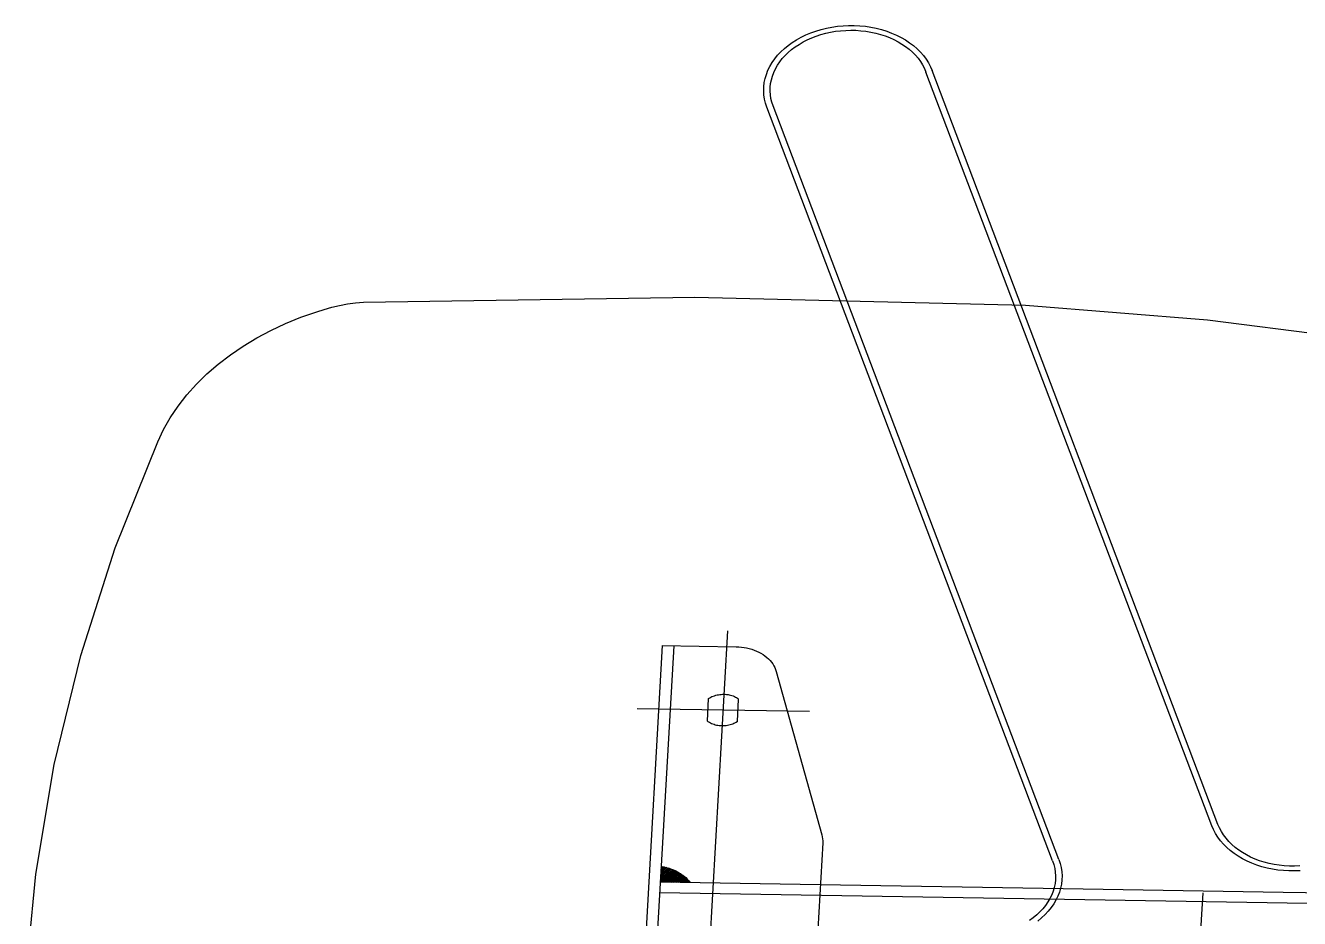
# Model space of a CAD drawing. Extents: x -68 to 264, y 51 to 115.
# Drawn here: x -19.9502 to -19.6089, y 72.402 to 72.6412 of the extents above; entities that cross this region are included whole.
import ezdxf

# ---------------------------------------------------------------- set-up
doc = ezdxf.new("R2010")
doc.units = 0
doc.layers.get('0').update_dxf_attribs({"linetype": 'CONTINUOUS'})

msp = doc.modelspace()

# ---------------------------------------------------------------- linework, layer by layer
for p, q in [((-19.74237, 72.63804), (-19.7411, 72.63866)), ((-19.7411, 72.63866), (-19.73978, 72.63921)), ((-19.73978, 72.63921), (-19.73842, 72.6397)), ((-19.73842, 72.6397), (-19.73702, 72.64013)), ((-19.73831, 72.63835), (-19.73706, 72.63876)), ((-19.73706, 72.63876), (-19.73577, 72.63911)), ((-19.73702, 72.64013), (-19.73558, 72.64048)), ((-19.73577, 72.63911), (-19.73446, 72.6394)), ((-19.73558, 72.64048), (-19.73412, 72.64077)), ((-19.73446, 72.6394), (-19.73313, 72.63963)), ((-19.73412, 72.64077), (-19.73264, 72.64098)), ((-19.73313, 72.63963), (-19.73178, 72.63979)), ((-19.73264, 72.64098), (-19.73114, 72.64112)), ((-19.73178, 72.63979), (-19.73042, 72.63989)), ((-19.73114, 72.64112), (-19.72964, 72.64119)), ((-19.73042, 72.63989), (-19.72906, 72.63993)), ((-19.72964, 72.64119), (-19.72814, 72.64119)), ((-19.72906, 72.63993), (-19.7277, 72.6399)), ((-19.72814, 72.64119), (-19.72664, 72.64112)), ((-19.7277, 72.6399), (-19.72634, 72.6398)), ((-19.72664, 72.64112), (-19.72515, 72.64097)), ((-19.72634, 72.6398), (-19.725, 72.63965)), ((-19.72515, 72.64097), (-19.72369, 72.64075)), ((-19.725, 72.63965), (-19.72368, 72.63943)), ((-19.72369, 72.64075), (-19.72224, 72.64046)), ((-19.72368, 72.63943), (-19.72238, 72.63914)), ((-19.72238, 72.63914), (-19.72111, 72.6388)), ((-19.72224, 72.64046), (-19.72083, 72.6401)), ((-19.72111, 72.6388), (-19.71987, 72.63839)), ((-19.72083, 72.6401), (-19.71945, 72.63967)), ((-19.71945, 72.63967), (-19.71812, 72.63917)), ((-19.71812, 72.63917), (-19.71684, 72.63862)), ((-19.71684, 72.63862), (-19.7156, 72.638)), ((-19.74778, 72.63414), (-19.74684, 72.63502)), ((-19.74684, 72.63502), (-19.74582, 72.63585)), ((-19.74582, 72.63585), (-19.74474, 72.63664)), ((-19.74491, 72.63473), (-19.74394, 72.63546)), ((-19.74474, 72.63664), (-19.74358, 72.63737)), ((-19.74394, 72.63546), (-19.74292, 72.63614)), ((-19.74358, 72.63737), (-19.74237, 72.63804)), ((-19.74292, 72.63614), (-19.74184, 72.63677)), ((-19.74184, 72.63677), (-19.74071, 72.63735)), ((-19.74071, 72.63735), (-19.73953, 72.63788)), ((-19.73953, 72.63788), (-19.73831, 72.63835)), ((-19.71987, 72.63839), (-19.71867, 72.63793)), ((-19.71867, 72.63793), (-19.71752, 72.63741)), ((-19.71752, 72.63741), (-19.71641, 72.63684)), ((-19.71641, 72.63684), (-19.71536, 72.63621)), ((-19.7156, 72.638), (-19.71443, 72.63732)), ((-19.71536, 72.63621), (-19.71437, 72.63554)), ((-19.71443, 72.63732), (-19.71332, 72.63658)), ((-19.71437, 72.63554), (-19.71344, 72.63482)), ((-19.71332, 72.63658), (-19.71228, 72.63579)), ((-19.71228, 72.63579), (-19.71132, 72.63495)), ((-19.75012, 72.63126), (-19.74943, 72.63225)), ((-19.74943, 72.63225), (-19.74865, 72.63322)), ((-19.74865, 72.63322), (-19.74778, 72.63414)), ((-19.74809, 72.63143), (-19.7474, 72.63231)), ((-19.7474, 72.63231), (-19.74664, 72.63315)), ((-19.74664, 72.63315), (-19.74581, 72.63396)), ((-19.74581, 72.63396), (-19.74491, 72.63473)), ((-19.71344, 72.63482), (-19.71257, 72.63405)), ((-19.71257, 72.63405), (-19.71177, 72.63324)), ((-19.71177, 72.63324), (-19.71105, 72.6324)), ((-19.71132, 72.63495), (-19.71043, 72.63407)), ((-19.71105, 72.6324), (-19.7104, 72.63153)), ((-19.71043, 72.63407), (-19.70962, 72.63314)), ((-19.70962, 72.63314), (-19.7089, 72.63218)), ((-19.7089, 72.63218), (-19.70827, 72.63118)), ((-19.75167, 72.6281), (-19.75125, 72.62918)), ((-19.75125, 72.62918), (-19.75073, 72.63023)), ((-19.75073, 72.63023), (-19.75012, 72.63126)), ((-19.75005, 72.62765), (-19.74969, 72.62862)), ((-19.74969, 72.62862), (-19.74924, 72.62958)), ((-19.74924, 72.62958), (-19.7487, 72.63052)), ((-19.7487, 72.63052), (-19.74809, 72.63143)), ((-19.7104, 72.63153), (-19.70983, 72.63062)), ((-19.70983, 72.63062), (-19.70934, 72.62969)), ((-19.70934, 72.62969), (-19.70893, 72.62873)), ((-19.63236, 72.42682), (-19.70893, 72.62873)), ((-19.70827, 72.63118), (-19.70772, 72.63015)), ((-19.70772, 72.63015), (-19.70727, 72.6291)), ((-19.6307, 72.42719), (-19.70727, 72.6291)), ((-19.75239, 72.62369), (-19.75236, 72.6248)), ((-19.75236, 72.6248), (-19.75223, 72.62591)), ((-19.75223, 72.62591), (-19.752, 72.62701)), ((-19.752, 72.62701), (-19.75167, 72.6281)), ((-19.75064, 72.62465), (-19.75053, 72.62566)), ((-19.75053, 72.62566), (-19.75034, 72.62666)), ((-19.75034, 72.62666), (-19.75005, 72.62765)), ((-19.75233, 72.62258), (-19.75239, 72.62369)), ((-19.75216, 72.62148), (-19.75233, 72.62258)), ((-19.7519, 72.62039), (-19.75216, 72.62148)), ((-19.75067, 72.62364), (-19.75064, 72.62465)), ((-19.7506, 72.62264), (-19.75067, 72.62364)), ((-19.75045, 72.62164), (-19.7506, 72.62264)), ((-19.75021, 72.62065), (-19.75045, 72.62164)), ((-19.75155, 72.61931), (-19.7519, 72.62039)), ((-19.67499, 72.41739), (-19.75155, 72.61931)), ((-19.74989, 72.61968), (-19.75021, 72.62065)), ((-19.67333, 72.41776), (-19.74989, 72.61968)), ((-19.86387, 72.56659), (-19.86172, 72.56687)), ((-19.86172, 72.56687), (-19.85956, 72.56706)), ((-19.85956, 72.56706), (-19.77087, 72.56845)), ((-19.77087, 72.56845), (-19.6823, 72.5663)), ((-19.87635, 72.56302), (-19.87213, 72.56449)), ((-19.87213, 72.56449), (-19.87013, 72.56515)), ((-19.87013, 72.56515), (-19.86808, 72.56572)), ((-19.86808, 72.56572), (-19.86599, 72.5662)), ((-19.86599, 72.5662), (-19.86387, 72.56659)), ((-19.6823, 72.5663), (-19.63351, 72.56234)), ((-19.88441, 72.55952), (-19.88045, 72.56136)), ((-19.88045, 72.56136), (-19.87635, 72.56302)), ((-19.63351, 72.56234), (-19.58519, 72.55621)), ((-19.89183, 72.55533), (-19.8882, 72.55751)), ((-19.8882, 72.55751), (-19.88441, 72.55952)), ((-19.89527, 72.55298), (-19.89183, 72.55533)), ((-19.90155, 72.54786), (-19.89852, 72.55049)), ((-19.89852, 72.55049), (-19.89527, 72.55298)), ((-19.90436, 72.5451), (-19.90155, 72.54786)), ((-19.90694, 72.54221), (-19.90436, 72.5451)), ((-19.90927, 72.53922), (-19.90694, 72.54221)), ((-19.91317, 72.53295), (-19.91135, 72.53613)), ((-19.91135, 72.53613), (-19.90927, 72.53922)), ((-19.91473, 72.5297), (-19.91317, 72.53295)), ((-19.92609, 72.50124), (-19.91473, 72.5297)), ((-19.93535, 72.47238), (-19.92609, 72.50124)), ((-19.76208, 72.47905), (-19.77326, 72.28349)), ((-19.77955, 72.47508), (-19.79025, 72.28802)), ((-19.7765, 72.47503), (-19.78719, 72.28797)), ((-19.77955, 72.47508), (-19.75981, 72.47476)), ((-19.75981, 72.47476), (-19.75909, 72.47473)), ((-19.75909, 72.47473), (-19.75837, 72.47467)), ((-19.75837, 72.47467), (-19.75766, 72.47457)), ((-19.94245, 72.44323), (-19.93535, 72.47238)), ((-19.75766, 72.47457), (-19.75696, 72.47444)), ((-19.75696, 72.47444), (-19.75627, 72.47428)), ((-19.75627, 72.47428), (-19.7556, 72.47409)), ((-19.7556, 72.47409), (-19.75495, 72.47386)), ((-19.75495, 72.47386), (-19.75431, 72.47361)), ((-19.75431, 72.47361), (-19.75371, 72.47332)), ((-19.75371, 72.47332), (-19.75313, 72.47301)), ((-19.75313, 72.47301), (-19.75257, 72.47267)), ((-19.75257, 72.47267), (-19.75205, 72.4723)), ((-19.75205, 72.4723), (-19.75156, 72.47191)), ((-19.75156, 72.47191), (-19.75111, 72.4715)), ((-19.75111, 72.4715), (-19.75069, 72.47107)), ((-19.75069, 72.47107), (-19.75031, 72.47062)), ((-19.75031, 72.47062), (-19.74997, 72.47015)), ((-19.74997, 72.47015), (-19.74967, 72.46966)), ((-19.74967, 72.46966), (-19.74942, 72.46917)), ((-19.74942, 72.46917), (-19.74921, 72.46866)), ((-19.74921, 72.46866), (-19.74904, 72.46814)), ((-19.74904, 72.46814), (-19.73682, 72.42434)), ((-19.76714, 72.4609), (-19.76686, 72.46108)), ((-19.76686, 72.46108), (-19.76656, 72.46125)), ((-19.76656, 72.46125), (-19.76625, 72.4614)), ((-19.76625, 72.4614), (-19.76593, 72.46154)), ((-19.76593, 72.46154), (-19.76559, 72.46166)), ((-19.76559, 72.46166), (-19.76524, 72.46177)), ((-19.76524, 72.46177), (-19.76489, 72.46186)), ((-19.76489, 72.46186), (-19.76453, 72.46193)), ((-19.76453, 72.46193), (-19.76417, 72.46199)), ((-19.76417, 72.46199), (-19.7638, 72.46202)), ((-19.7638, 72.46202), (-19.76343, 72.46205)), ((-19.76343, 72.46205), (-19.76306, 72.46205)), ((-19.76306, 72.46205), (-19.76269, 72.46203)), ((-19.76269, 72.46203), (-19.76232, 72.462)), ((-19.76232, 72.462), (-19.76195, 72.46195)), ((-19.76195, 72.46195), (-19.7616, 72.46188)), ((-19.7616, 72.46188), (-19.76125, 72.4618)), ((-19.76125, 72.4618), (-19.7609, 72.4617)), ((-19.7609, 72.4617), (-19.76057, 72.46158)), ((-19.76057, 72.46158), (-19.76025, 72.46145)), ((-19.76025, 72.46145), (-19.75994, 72.4613)), ((-19.75994, 72.4613), (-19.75965, 72.46113)), ((-19.75965, 72.46113), (-19.75937, 72.46096)), ((-19.75937, 72.46096), (-19.75911, 72.46077)), ((-19.74015, 72.45742), (-19.78627, 72.45817)), ((-19.76749, 72.45483), (-19.76714, 72.4609)), ((-19.75945, 72.4547), (-19.75911, 72.46077)), ((-19.76723, 72.45464), (-19.76749, 72.45483)), ((-19.76695, 72.45446), (-19.76723, 72.45464)), ((-19.76666, 72.4543), (-19.76695, 72.45446)), ((-19.76635, 72.45415), (-19.76666, 72.4543)), ((-19.76603, 72.45402), (-19.76635, 72.45415)), ((-19.76035, 72.45419), (-19.76067, 72.45406)), ((-19.76004, 72.45435), (-19.76035, 72.45419)), ((-19.75974, 72.45451), (-19.76004, 72.45435)), ((-19.75945, 72.4547), (-19.75974, 72.45451)), ((-19.76569, 72.4539), (-19.76603, 72.45402)), ((-19.76535, 72.4538), (-19.76569, 72.4539)), ((-19.765, 72.45371), (-19.76535, 72.4538)), ((-19.76464, 72.45364), (-19.765, 72.45371)), ((-19.76428, 72.45359), (-19.76464, 72.45364)), ((-19.76391, 72.45356), (-19.76428, 72.45359)), ((-19.76354, 72.45355), (-19.76391, 72.45356)), ((-19.76317, 72.45355), (-19.76354, 72.45355)), ((-19.7628, 72.45357), (-19.76317, 72.45355)), ((-19.76243, 72.45361), (-19.7628, 72.45357)), ((-19.76207, 72.45366), (-19.76243, 72.45361)), ((-19.76171, 72.45374), (-19.76207, 72.45366)), ((-19.76135, 72.45383), (-19.76171, 72.45374)), ((-19.76101, 72.45393), (-19.76135, 72.45383)), ((-19.76067, 72.45406), (-19.76101, 72.45393)), ((-19.94739, 72.41385), (-19.94245, 72.44323)), ((-19.63191, 72.42577), (-19.63236, 72.42682)), ((-19.63028, 72.42622), (-19.6307, 72.42719)), ((-19.73682, 72.42434), (-19.7367, 72.42383)), ((-19.7367, 72.42383), (-19.73662, 72.42332)), ((-19.63137, 72.42475), (-19.63191, 72.42577)), ((-19.63074, 72.42376), (-19.63137, 72.42475)), ((-19.63003, 72.4228), (-19.63074, 72.42376)), ((-19.62979, 72.42527), (-19.63028, 72.42622)), ((-19.6292, 72.42435), (-19.62979, 72.42527)), ((-19.62854, 72.42347), (-19.6292, 72.42435)), ((-19.6278, 72.42261), (-19.62854, 72.42347)), ((-19.73659, 72.42228), (-19.74133, 72.33934)), ((-19.73662, 72.42332), (-19.73658, 72.4228)), ((-19.73658, 72.4228), (-19.73659, 72.42228)), ((-19.62923, 72.42188), (-19.63003, 72.4228)), ((-19.62835, 72.421), (-19.62923, 72.42188)), ((-19.62739, 72.42016), (-19.62835, 72.421)), ((-19.62699, 72.4218), (-19.6278, 72.42261)), ((-19.62636, 72.41937), (-19.62739, 72.42016)), ((-19.6261, 72.42103), (-19.62699, 72.4218)), ((-19.62515, 72.4203), (-19.6261, 72.42103)), ((-19.62414, 72.41962), (-19.62515, 72.4203)), ((-19.67499, 72.41739), (-19.67466, 72.41641)), ((-19.67333, 72.41776), (-19.67297, 72.41669)), ((-19.67297, 72.41669), (-19.67271, 72.41561)), ((-19.62527, 72.41864), (-19.62636, 72.41937)), ((-19.62411, 72.41796), (-19.62527, 72.41864)), ((-19.62306, 72.41899), (-19.62414, 72.41962)), ((-19.62289, 72.41734), (-19.62411, 72.41796)), ((-19.62194, 72.41842), (-19.62306, 72.41899)), ((-19.62161, 72.41678), (-19.62289, 72.41734)), ((-19.62076, 72.4179), (-19.62194, 72.41842)), ((-19.62029, 72.41628), (-19.62161, 72.41678)), ((-19.61954, 72.41744), (-19.62076, 72.4179)), ((-19.61828, 72.41704), (-19.61954, 72.41744)), ((-19.61698, 72.4167), (-19.61828, 72.41704)), ((-19.61566, 72.41643), (-19.61698, 72.4167)), ((-19.95015, 72.38436), (-19.94739, 72.41385)), ((-19.77589, 72.41469), (-19.78011, 72.41176)), ((-19.77627, 72.41486), (-19.78009, 72.41221)), ((-19.77665, 72.41503), (-19.78006, 72.41266)), ((-19.77705, 72.41519), (-19.78004, 72.41311)), ((-19.77746, 72.41533), (-19.78001, 72.41356)), ((-19.77789, 72.41547), (-19.77999, 72.41401)), ((-19.77834, 72.41559), (-19.77996, 72.41446)), ((-19.7788, 72.4157), (-19.77993, 72.41491)), ((-19.77928, 72.4158), (-19.77991, 72.41537)), ((-19.77988, 72.41591), (-19.77918, 72.41578)), ((-19.77978, 72.41589), (-19.77988, 72.41582)), ((-19.77554, 72.41451), (-19.77959, 72.41169)), ((-19.77918, 72.41578), (-19.77849, 72.41563)), ((-19.77519, 72.41431), (-19.77898, 72.41168)), ((-19.77849, 72.41563), (-19.77781, 72.41544)), ((-19.77485, 72.41411), (-19.77837, 72.41167)), ((-19.77781, 72.41544), (-19.77716, 72.41522)), ((-19.77453, 72.4139), (-19.77776, 72.41166)), ((-19.77716, 72.41522), (-19.77652, 72.41497)), ((-19.77422, 72.41369), (-19.77716, 72.41165)), ((-19.77392, 72.41346), (-19.77655, 72.41164)), ((-19.77652, 72.41497), (-19.77591, 72.4147)), ((-19.77364, 72.41323), (-19.77594, 72.41163)), ((-19.77591, 72.4147), (-19.77532, 72.41439)), ((-19.77532, 72.41439), (-19.77477, 72.41406)), ((-19.77477, 72.41406), (-19.77424, 72.4137)), ((-19.77424, 72.4137), (-19.77374, 72.41331)), ((-19.77374, 72.41331), (-19.77328, 72.41291)), ((-19.67466, 72.41641), (-19.67442, 72.4154)), ((-19.67442, 72.4154), (-19.67427, 72.41439)), ((-19.67427, 72.41439), (-19.67421, 72.41337)), ((-19.67421, 72.41337), (-19.67423, 72.41235)), ((-19.67271, 72.41561), (-19.67255, 72.41451)), ((-19.67255, 72.41451), (-19.67248, 72.41341)), ((-19.67248, 72.41341), (-19.67251, 72.4123)), ((-19.61893, 72.41585), (-19.62029, 72.41628)), ((-19.61753, 72.41549), (-19.61893, 72.41585)), ((-19.6161, 72.41519), (-19.61753, 72.41549)), ((-19.61464, 72.41496), (-19.6161, 72.41519)), ((-19.61431, 72.41622), (-19.61566, 72.41643)), ((-19.61317, 72.41481), (-19.61464, 72.41496)), ((-19.61295, 72.41608), (-19.61431, 72.41622)), ((-19.61168, 72.41472), (-19.61317, 72.41481)), ((-19.61157, 72.416), (-19.61295, 72.41608)), ((-19.61019, 72.41471), (-19.61168, 72.41472)), ((-19.61019, 72.41599), (-19.61157, 72.416)), ((-19.60881, 72.41604), (-19.61019, 72.41599)), ((-19.60869, 72.41477), (-19.61019, 72.41471)), ((-19.73723, 72.411), (-19.78012, 72.4117)), ((-19.77336, 72.41298), (-19.77533, 72.41162)), ((-19.7731, 72.41273), (-19.77472, 72.41161)), ((-19.77285, 72.41247), (-19.77411, 72.4116)), ((-19.77261, 72.41221), (-19.7735, 72.41159)), ((-19.77328, 72.41291), (-19.77286, 72.41248)), ((-19.77239, 72.41193), (-19.77289, 72.41158)), ((-19.77286, 72.41248), (-19.77247, 72.41203)), ((-19.77247, 72.41203), (-19.77212, 72.41157)), ((-19.77218, 72.41164), (-19.77228, 72.41157)), ((-19.67751, 72.41002), (-19.73723, 72.411)), ((-19.6132, 72.40896), (-19.67751, 72.41002)), ((-19.67456, 72.41031), (-19.67486, 72.40931)), ((-19.67435, 72.41133), (-19.67456, 72.41031)), ((-19.67423, 72.41235), (-19.67435, 72.41133)), ((-19.67286, 72.4101), (-19.67318, 72.40902)), ((-19.67264, 72.4112), (-19.67286, 72.4101)), ((-19.67251, 72.4123), (-19.67264, 72.4112)), ((-19.41851, 72.40292), (-19.78028, 72.40885)), ((-19.67626, 72.40641), (-19.67689, 72.40549)), ((-19.67571, 72.40735), (-19.67626, 72.40641)), ((-19.67524, 72.40832), (-19.67571, 72.40735)), ((-19.67486, 72.40931), (-19.67524, 72.40832)), ((-19.6741, 72.40691), (-19.6747, 72.40588)), ((-19.6736, 72.40795), (-19.6741, 72.40691)), ((-19.67318, 72.40902), (-19.6736, 72.40795)), ((-19.63478, 72.40889), (-19.63817, 72.34937)), ((-19.55449, 72.408), (-19.6132, 72.40896)), ((-19.67925, 72.40294), (-19.68017, 72.40216)), ((-19.67839, 72.40375), (-19.67925, 72.40294)), ((-19.6776, 72.4046), (-19.67839, 72.40375)), ((-19.677, 72.40301), (-19.67793, 72.40213)), ((-19.67689, 72.40549), (-19.6776, 72.4046)), ((-19.67615, 72.40393), (-19.677, 72.40301)), ((-19.67538, 72.40489), (-19.67615, 72.40393)), ((-19.6747, 72.40588), (-19.67538, 72.40489)), ((-19.68017, 72.40216), (-19.68117, 72.40144)), ((-19.67793, 72.40213), (-19.67893, 72.4013))]:
    msp.add_line(p, q)

doc.saveas('drawing.dxf')
